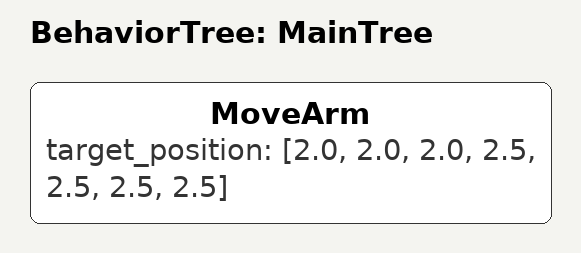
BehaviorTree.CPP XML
<root main_tree_to_execute="MainTree">
    <BehaviorTree ID="MainTree">
        <MoveArm target_position="[2.0, 2.0, 2.0, 2.5, 2.5, 2.5, 2.5]" />
    </BehaviorTree>
</root>
